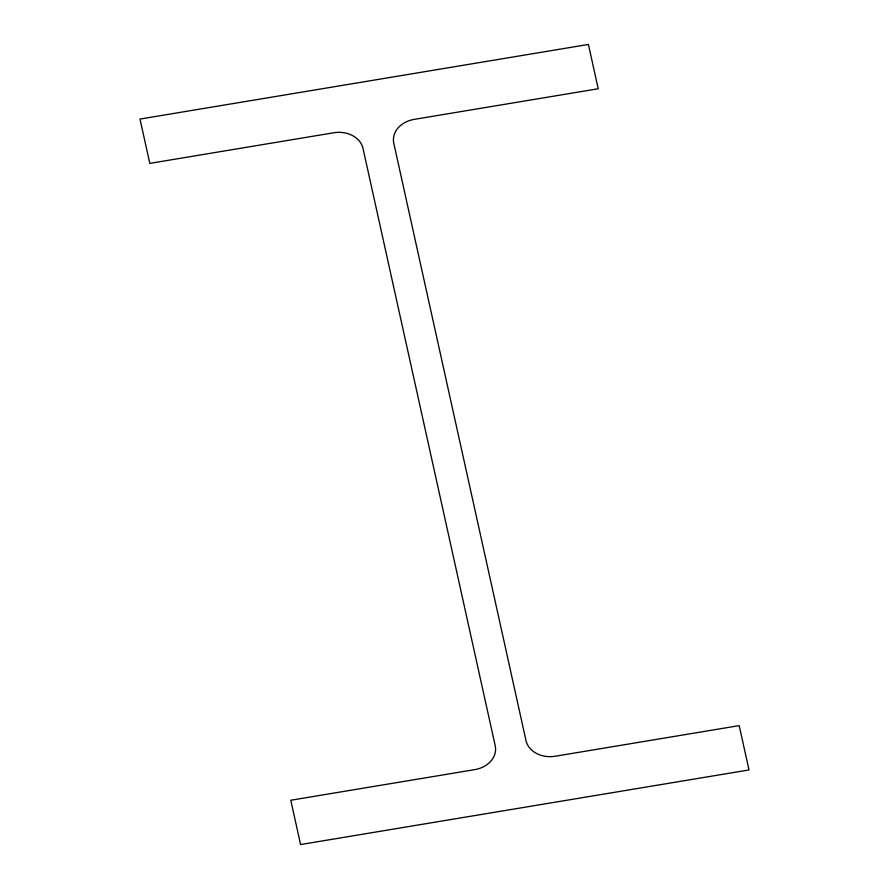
<?xml version="1.0" encoding="UTF-8"?>
<svg xmlns="http://www.w3.org/2000/svg" width="889" height="889" viewBox="0 0 889 889"><rect width="100%" height="100%" fill="white"/><g stroke="black" fill="none" stroke-linecap="round" stroke-linejoin="round"><path stroke-width="1.33" d="M588.418 44.45L139.995 119.059L149.808 163.376L333.797 132.761A25.225 20.18 -4 0 1 363.001 148.407L495.206 745.715A25.225 20.18 -4 0 1 474.759 769.63L290.781 800.244L300.582 844.55L749.005 769.941L739.192 725.624L555.203 756.239A25.225 20.18 -4 0 1 525.999 740.593L393.794 143.285A25.225 20.18 -4 0 1 414.241 119.37L598.219 88.756L588.418 44.45"/></g></svg>
